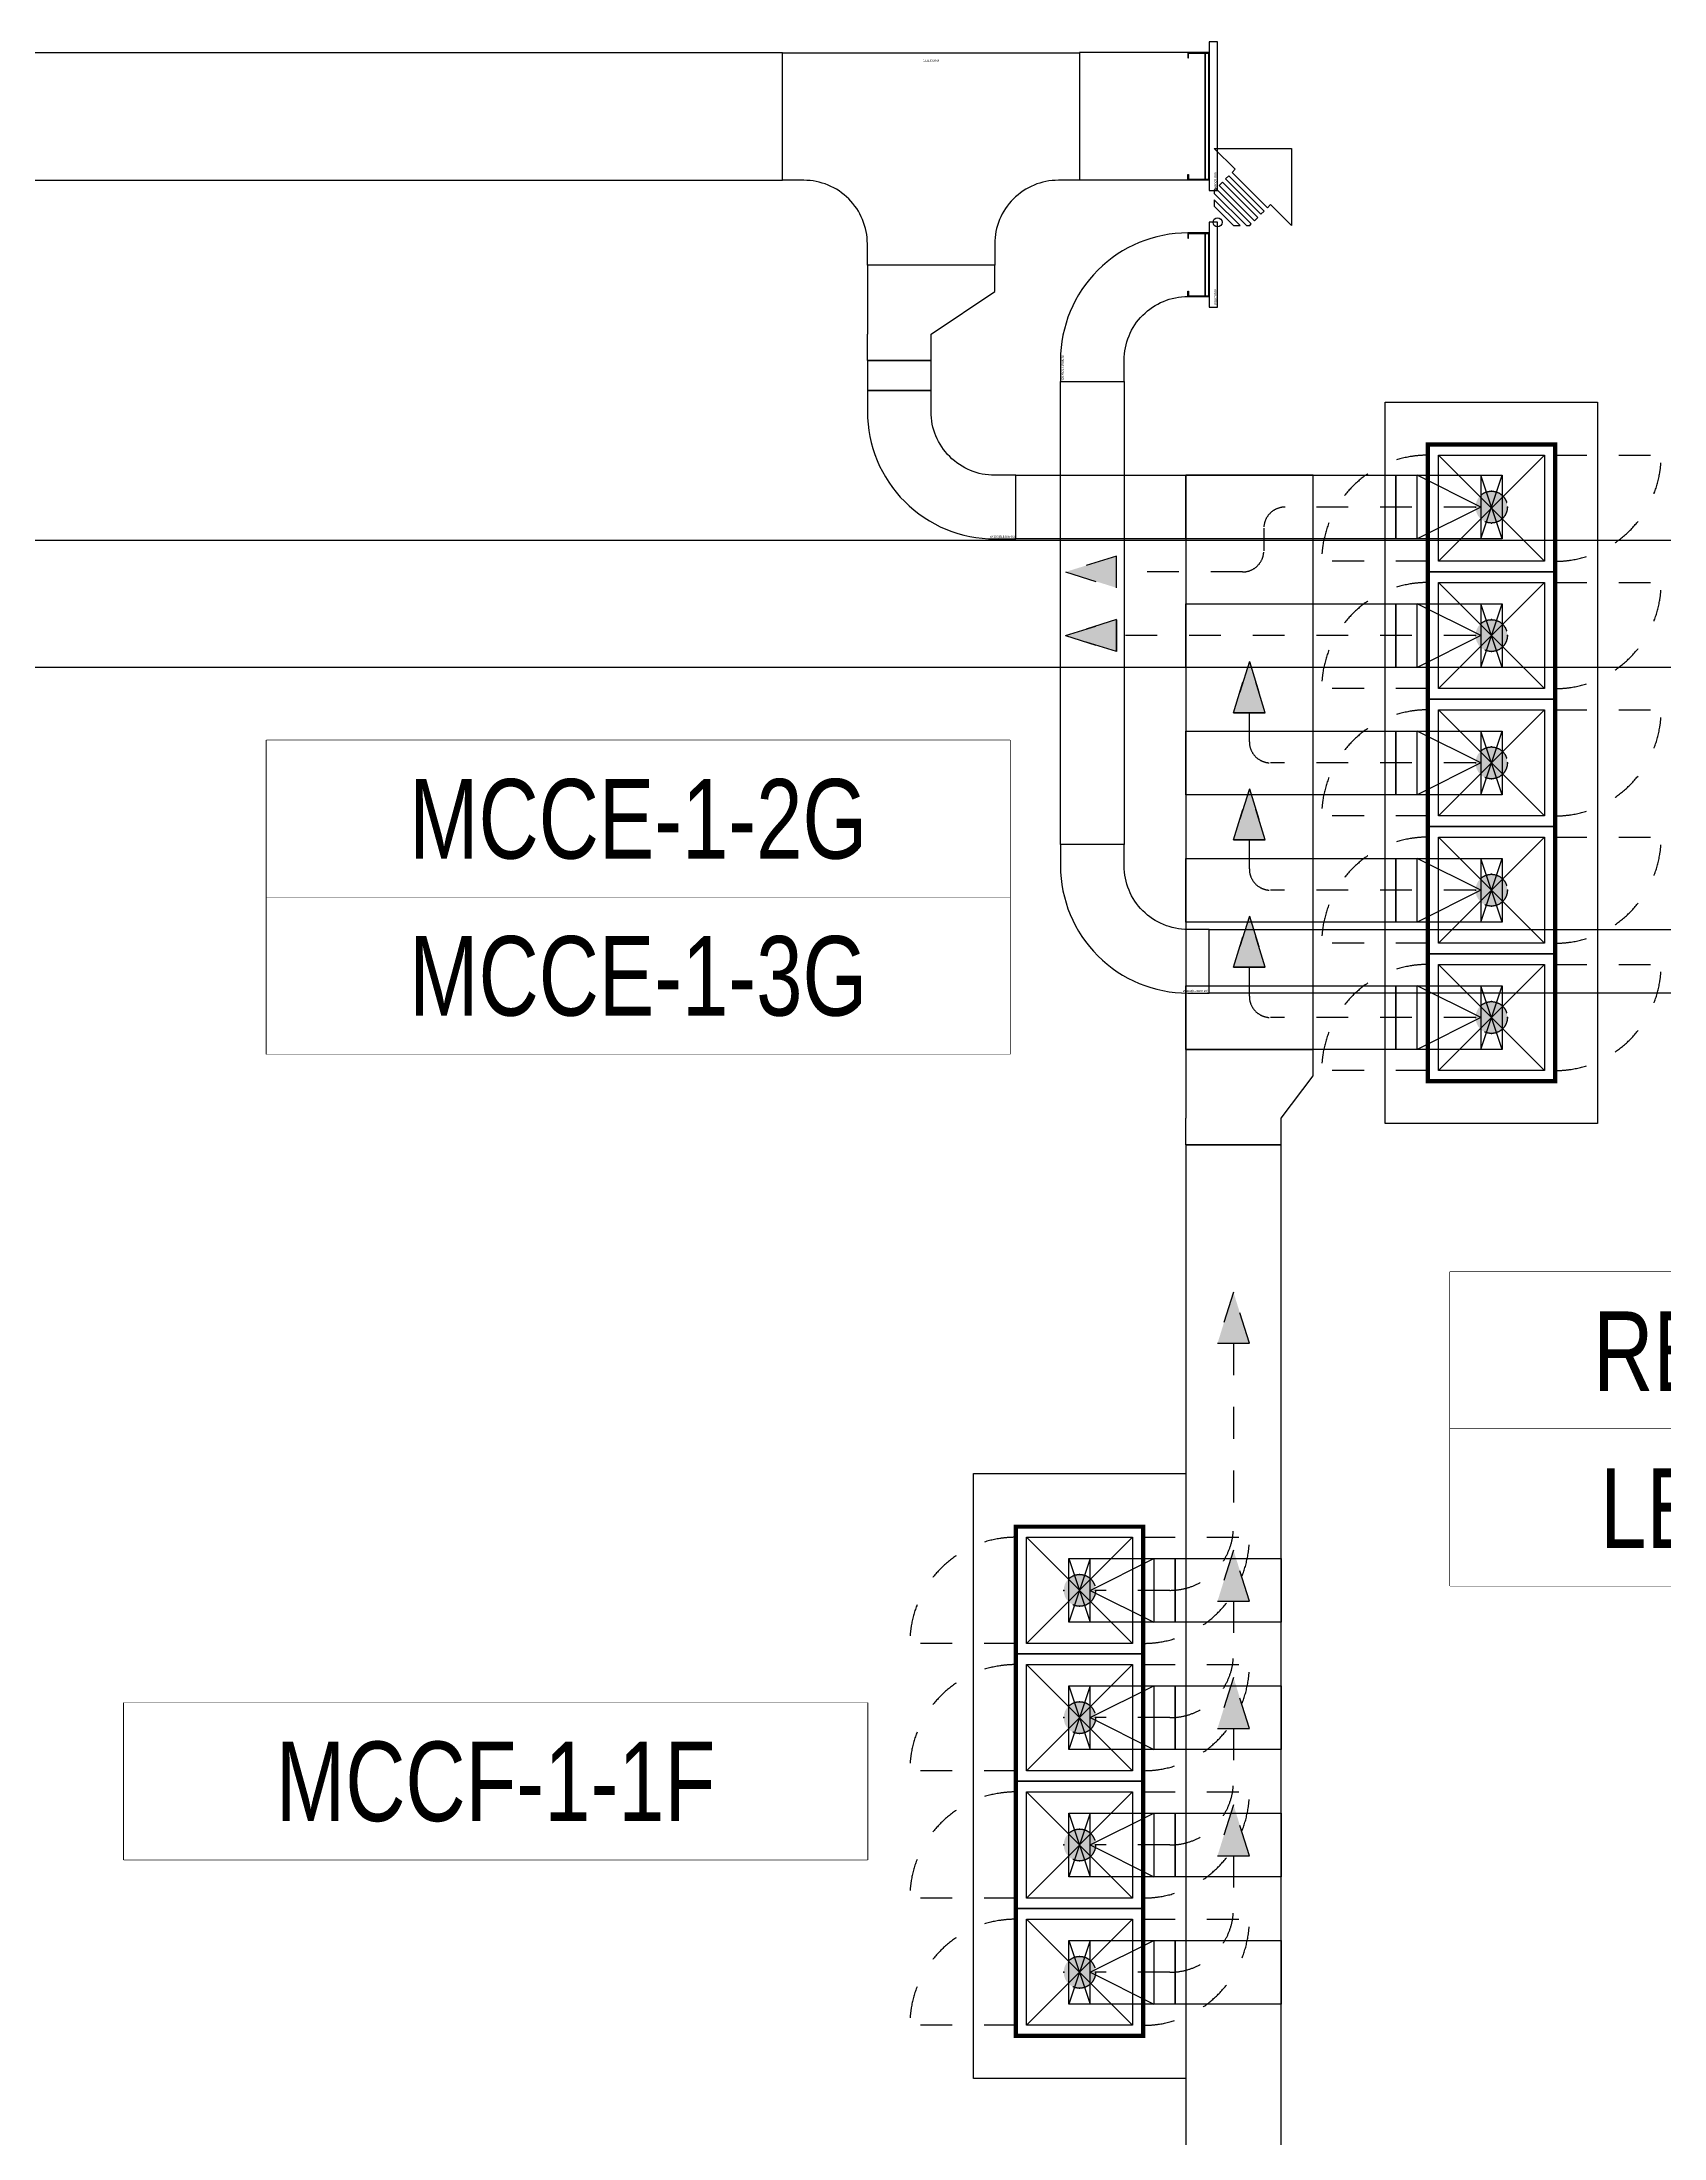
# Model space of a CAD drawing. Header units: millimetres. Extents: x -149088 to 500787, y -530175 to 1035835.
# Drawn here: x 315360 to 323004, y -339081 to -329203 of the extents above; entities that cross this region are included whole.
import ezdxf
from ezdxf.enums import TextEntityAlignment as Align
from ezdxf.xclip import XClip

# ---------------------------------------------------------------- set-up
doc = ezdxf.new("R2010")
doc.units = ezdxf.units.MM
doc.header["$LTSCALE"] = 150
doc.header["$XCLIPFRAME"] = 0
doc.linetypes.add('CONTINOUS', pattern=[0])
doc.linetypes.add('D1', pattern=[3, 1, -1, 1])
doc.layers.get('Defpoints').update_dxf_attribs({"color": 150})
for name, color, linetype in [('------01 Distribution Panel', 3, 'Continuous'), ('------01 Motor Control Panel or Center', 4, 'Continuous'), ('------01 Motor Control Panel or Center_Fire', 232, 'Continuous'), ('-----00 LV_CABLE', 2, 'Continuous'), ('-----26 Electrical Cable Tray', 200, 'Continuous'), ('-----26 Electrical Cable Tray_건물(일반)', 20, 'Continuous')]:
    doc.layers.add(name, color=color, linetype=linetype)
doc.styles.add('ELEC', font='')
doc.styles.get("Standard").update_dxf_attribs({"font": ''})
doc.styles.get('ELEC').set_extended_font_data('Dotum')
doc.styles.get('Standard').set_extended_font_data('Dotum')
doc.dimstyles.new('전기통신참고용-치수', dxfattribs={"dimscale": 15, "dimtxt": 2, "dimasz": 0, "dimexe": 0, "dimexo": 0, "dimgap": 0.4, "dimtad": 4, "dimdec": 0, "dimzin": 0, "dimdsep": 46, "dimtxsty": 'Standard', "dimblk": 'NONE', "dimcen": 0, "dimse1": 1, "dimse2": 1, "dimsd1": 1, "dimsd2": 1, "dimclrd": 8, "dimclre": 8, "dimclrt": 8, "dimadec": 0, "dimazin": 0, "dimtfac": 1, "dimtdec": 0, "dimtix": 1, "dimtmove": 2, "dimatfit": 0, "dimldrblk": 'NONE', "dimfxl": 2, "dimtolj": 1, "dimtzin": 0, "dimarcsym": 0})

# ---------------------------------------------------------------- blocks, each defined once
blk = doc.blocks.new('*U28')
at = {"linetype": 'Continuous', "ltscale": 0.1}
for p, q in [((-100, 56.6), (-100, 58.6)), ((-50, 56.6), (-50, 58.6)), ((0, 56.6), (0, 58.6)), ((50, 56.6), (50, 58.6)), ((100, 56.6), (100, 58.6))]:
    blk.add_line(p, q, dxfattribs=at)
for points in [[(-150, 40), (-150, 140), (-125, 140), (-125, 137.4), (-147.4, 137.4), (-147.4, 40)], [(150, 40), (150, 140), (125, 140), (125, 137.4), (147.4, 137.4), (147.4, 40)], [(-147.4, 58.6), (147.4, 58.6)], [(-147.4, 56.6), (147.4, 56.6)], [(147.4, 42.6), (-147.4, 42.6)]]:
    blk.add_lwpolyline(points, dxfattribs=at)
blk.add_lwpolyline([(200, 0), (200, 40), (-200, 40), (-200, 0)], close=True, dxfattribs=at)
at = {"linetype": 'Continuous', "ltscale": 0.1, "style": 'ELEC'}
blk.add_text('W300*H100', height=10, dxfattribs=at).set_placement((-190, 10), align=Align.MIDDLE_LEFT)
blk = doc.blocks.new('*U27')
at = {"color": 0}
blk.add_lwpolyline([(0, 0), (-100, 0, -0.414214), (-400, 300), (-400, 400), (-700, 400), (-700, 300, 0.414214), (-100, -300), (0, -300)], format="xyb", close=True, dxfattribs=at)
at = {"color": 0, "style": 'ELEC'}
blk.add_text('W:300(ELBOW 90)', height=10, dxfattribs=at).set_placement((-5, -290), align=Align.MIDDLE_RIGHT)
blk = doc.blocks.new('A$C756fbc58')
at = {"color": 0}
for points in [[(69.4, 208.2), (-12.6, 290.2), (290.2, 290.2), (290.2, -12.6), (208.2, 69.4), (195.6, 56.8), (56.8, 195.6)], [(31.5, 170.3), (170.3, 31.5), (183, 44.2), (44.2, 183)], [(-12.6, 126.2), (-12.6, 113.6), (113.6, -12.6), (126.2, -12.6), (132.5, -6.3), (-6.3, 132.5)], [(-12.6, 88.3), (-12.6, 63.1), (63.1, -12.6), (88.3, -12.6)], [(6.3, 145.1), (145.1, 6.3), (157.7, 18.9), (18.9, 157.7)]]:
    blk.add_lwpolyline(points, close=True, dxfattribs=at)
blk.add_circle((0, 0), 17.8, dxfattribs=at)
blk = doc.blocks.new('*U10')
at = {"linetype": 'Continuous', "ltscale": 0.1}
for p, q in [((-250, 56.6), (-250, 58.6)), ((-200, 56.6), (-200, 58.6)), ((-150, 56.6), (-150, 58.6)), ((-100, 56.6), (-100, 58.6)), ((-50, 56.6), (-50, 58.6)), ((0, 56.6), (0, 58.6)), ((50, 56.6), (50, 58.6)), ((100, 56.6), (100, 58.6)), ((150, 56.6), (150, 58.6)), ((200, 56.6), (200, 58.6)), ((250, 56.6), (250, 58.6))]:
    blk.add_line(p, q, dxfattribs=at)
for points in [[(-300, 40), (-300, 140), (-275, 140), (-275, 137.4), (-297.4, 137.4), (-297.4, 40)], [(300, 40), (300, 140), (275, 140), (275, 137.4), (297.4, 137.4), (297.4, 40)], [(-297.4, 58.6), (297.4, 58.6)], [(-297.4, 56.6), (297.4, 56.6)], [(297.4, 42.6), (-297.4, 42.6)]]:
    blk.add_lwpolyline(points, dxfattribs=at)
blk.add_lwpolyline([(350, 0), (350, 40), (-350, 40), (-350, 0)], close=True, dxfattribs=at)
at = {"linetype": 'Continuous', "ltscale": 0.1, "style": 'ELEC'}
blk.add_text('W600*H100', height=10, dxfattribs=at).set_placement((-340, 10), align=Align.MIDDLE_LEFT)
blk = doc.blocks.new('TRAY(VERT)')
at = {"color": 0}
for p, q in [((0, 400), (0, 500)), ((0, 500), (300, 500)), ((300, 500), (300, 400)), ((0, 0), (0, 400)), ((300, 400), (300, 0)), ((300, 0), (0, 0))]:
    blk.add_line(p, q, dxfattribs=at)
at = {"color": 8}
for p, q in [((150, 100), (0, 400)), ((0, 400), (300, 400)), ((150, 100), (300, 400)), ((0, 100), (300, 0)), ((0, 0), (300, 100)), ((300, 100), (0, 100))]:
    blk.add_line(p, q, dxfattribs=at)
blk = doc.blocks.new('*U6')
at = {"color": 0}
blk.add_lwpolyline([(-400, 400), (-400, 300, 0.414214), (-100, 0), (0, 0), (0, -600), (-1400, -600), (-1400, 0), (-1300, 0, 0.414214), (-1000, 300), (-1000, 400)], format="xyb", close=True, dxfattribs=at)
at = {"color": 0, "style": 'ELEC'}
blk.add_text('W:600(TEE)', height=10, dxfattribs=at).set_placement((-700, -565), align=Align.MIDDLE)
blk = doc.blocks.new('*D56')
at = {"layer": 'Defpoints', "color": 0, "transparency": 16777216}
for p in [(-450, 300), (-450, 300), (-450, 0)]:
    blk.add_point(p, dxfattribs=at)
at = {"color": 8, "transparency": 16777216, "insert": (-429, 150), "char_height": 30, "attachment_point": 5, "rotation": 90, "style": 'ELEC'}
blk.add_mtext('\\A1;{\\C0;300}', dxfattribs=at)
blk = doc.blocks.new('_None')
blk = doc.blocks.new('*D57')
at = {"layer": 'Defpoints', "color": 0, "transparency": 16777216}
for p in [(0, 600), (0, 600), (0, 0)]:
    blk.add_point(p, dxfattribs=at)
at = {"color": 8, "transparency": 16777216, "insert": (-21, 300), "char_height": 30, "attachment_point": 5, "rotation": 90, "style": 'ELEC'}
blk.add_mtext('\\A1;{\\C0;600}', dxfattribs=at)
blk = doc.blocks.new('*D59')
at = {"layer": 'Defpoints', "color": 0, "transparency": 16777216}
for p in [(-450, 450), (-450, 450), (-450, 0)]:
    blk.add_point(p, dxfattribs=at)
at = {"color": 8, "transparency": 16777216, "insert": (-429, 225), "char_height": 30, "attachment_point": 5, "rotation": 90, "style": 'ELEC'}
blk.add_mtext('\\A1;{\\C0;450}', dxfattribs=at)
blk = doc.blocks.new('*D60')
at = {"layer": 'Defpoints', "color": 0, "transparency": 16777216}
for p in [(0, 600), (0, 600), (0, 0)]:
    blk.add_point(p, dxfattribs=at)
at = {"color": 8, "transparency": 16777216, "insert": (-21, 300), "char_height": 30, "attachment_point": 5, "rotation": 90, "style": 'ELEC'}
blk.add_mtext('\\A1;{\\C0;600}', dxfattribs=at)
blk = doc.blocks.new('A06')
at = {"color": 1}
for p, q in [((-250, 250), (250, -250)), ((250, 250), (-250, -250))]:
    blk.add_line(p, q, dxfattribs=at)
at = {"color": 1, "linetype": 'D1'}
for p, q in [((300, 250), (800, 250)), ((-300, -250), (-800, -250))]:
    blk.add_line(p, q, dxfattribs=at)
blk.add_lwpolyline([(-300, 300), (300, 300), (300, -300), (-300, -300)], close=True)
at = {"color": 1}
blk.add_lwpolyline([(-250, 250), (250, 250), (250, -250), (-250, -250)], close=True, dxfattribs=at)
at = {"color": 1, "linetype": 'D1'}
for centre, start, end in [((-300, -250), 90, 180), ((300, 250), 270, 0)]:
    blk.add_arc(centre, 500, start, end, dxfattribs=at)
blk = doc.blocks.new('11')
at = {"linetype": 'D1'}
h = blk.add_hatch(color=256, dxfattribs=at)
edge = h.paths.add_edge_path()
edge.add_arc((0, 0), 75, 0, 360)
blk.add_circle((0, 0), 75, dxfattribs=at)
for p in [(-75, 0), (0, 75), (75, 0), (0, -75)]:
    blk.add_point(p, dxfattribs=at)
blk = doc.blocks.new('22')
at = {"linetype": 'D1'}
h = blk.add_hatch(color=0, dxfattribs=at)
h.dxf.hatch_style = 1
h.paths.add_polyline_path([(0, 0), (-240.6, 75), (-240.6, -75)])
at = {"color": 0, "linetype": 'D1'}
blk.add_lwpolyline([(-240.6, -75), (0, 0), (-240.6, 75)], close=True, dxfattribs=at)
blk = doc.blocks.new('*U55')
at = {"color": 0}
for points in [[(-325, 300), (-325, 300), (-125, 600), (-125, 600)], [(-125, 600), (-125, 600), (0, 600), (0, 0)], [(-450, 0), (-450, 300), (-325, 300), (-325, 300)], [(0, 300), (0, 0), (-125, 0), (-125, 0)], [(-450, 200), (-450, 0), (-325, 0), (-325, 0)], [(-125, 0), (-125, 0), (-325, 0), (-325, 0)]]:
    blk.add_lwpolyline(points, dxfattribs=at)
for base, p1, p2, override, picture, middle in [((0, 600), (0, 0), (0, 600), {"dimtad": 1, "dimtxsty": 'ELEC'}, '*D57', (-21, 300)), ((-450, 300), (-450, 0), (-450, 300), {"dimtxsty": 'ELEC'}, '*D56', (-429, 150))]:
    dim = blk.add_linear_dim(base=base, p1=p1, p2=p2, angle=90, text='{\\C0;<>}', dimstyle='전기통신참고용-치수', override=override, dxfattribs=at)
    dim.commit()
    dim.dimension.update_dxf_attribs({"geometry": picture, "text_midpoint": middle})
blk = doc.blocks.new('*U58')
at = {"color": 0}
for points in [[(-325, 450), (-325, 450), (-125, 600), (-125, 600)], [(-125, 600), (-125, 600), (0, 600), (0, 0)], [(-450, 0), (-450, 450), (-325, 450), (-325, 450)], [(0, 300), (0, 0), (-125, 0), (-125, 0)], [(-450, 200), (-450, 0), (-325, 0), (-325, 0)], [(-125, 0), (-125, 0), (-325, 0), (-325, 0)]]:
    blk.add_lwpolyline(points, dxfattribs=at)
for base, p1, p2, override, picture, middle in [((0, 600), (0, 0), (0, 600), {"dimtad": 1, "dimtxsty": 'ELEC'}, '*D60', (-21, 300)), ((-450, 450), (-450, 0), (-450, 450), {"dimtxsty": 'ELEC'}, '*D59', (-429, 225))]:
    dim = blk.add_linear_dim(base=base, p1=p1, p2=p2, angle=90, text='{\\C0;<>}', dimstyle='전기통신참고용-치수', override=override, dxfattribs=at)
    dim.commit()
    dim.dimension.update_dxf_attribs({"geometry": picture, "text_midpoint": middle})
blk = doc.blocks.new('SSH-20260429.172412')
at = {"layer": '------01 Distribution Panel', "color": 1}
blk.add_lwpolyline([(132829.1, 52280.9), (132829.1, 51540.9), (129325.9, 51540.9), (129325.9, 52280.9)], close=True, dxfattribs=at)
at = {"layer": '------01 Motor Control Panel or Center', "const_width": 20, "elevation": 0}
blk.add_lwpolyline([(129220.5, 53179.6), (129220.5, 56179.6), (129820.5, 56179.6), (129820.5, 53179.6)], close=True, dxfattribs=at)
at = {"layer": '------01 Motor Control Panel or Center', "linetype": 'CONTINOUS', "elevation": 0}
blk.add_lwpolyline([(127251.6, 54046.1), (127251.6, 53306.1), (123748.4, 53306.1), (123748.4, 54046.1)], close=True, dxfattribs=at)
at = {"layer": '------01 Motor Control Panel or Center_Fire', "linetype": 'CONTINOUS', "const_width": 20}
blk.add_lwpolyline([(127279.8, 48680), (127279.8, 51080), (127879.8, 51080), (127879.8, 48680)], close=True, dxfattribs=at)
at = {"layer": '------01 Motor Control Panel or Center_Fire', "linetype": 'CONTINOUS'}
blk.add_lwpolyline([(126579.8, 50250), (126579.8, 49510), (123076.6, 49510), (123076.6, 50250)], close=True, dxfattribs=at)
at = {"layer": '-----00 LV_CABLE', "linetype": 'D1', "elevation": 0}
for points in [[(129445.5, 55885.1), (128547.9, 55885.1, 0.414214), (128447.9, 55785.1), (128447.9, 55679.6, -0.414214), (128347.9, 55579.6), (127754.3, 55579.6)], [(129445.5, 54679.6), (128479.7, 54679.6, -0.414214), (128379.7, 54779.6), (128379.7, 54916.2)], [(129445.5, 54079.6), (128479.7, 54079.6, -0.414214), (128379.7, 54179.6), (128379.7, 54316.2)], [(129445.5, 53479.6), (128479.7, 53479.6, -0.414214), (128379.7, 53579.6), (128379.7, 53716.2)]]:
    blk.add_lwpolyline(points, format="xyb", dxfattribs=at)
blk.add_lwpolyline([(129445.5, 55279.6), (127754.3, 55279.6)], dxfattribs=at)
at = {"layer": '-----00 LV_CABLE', "linetype": 'D1'}
for points in [[(128304.8, 51944.3), (128304.8, 51080, -0.414214), (128004.8, 50780), (127654.8, 50780)], [(128304.8, 50729.2), (128304.8, 50480, -0.414214), (128004.8, 50180), (127654.8, 50180)], [(128304.8, 50129.2), (128304.8, 49880, -0.414214), (128004.8, 49580), (127654.8, 49580)], [(128304.8, 49529.2), (128304.8, 49280, -0.414214), (128004.8, 48980), (127654.8, 48980)]]:
    blk.add_lwpolyline(points, format="xyb", dxfattribs=at)
at = {"layer": '-----26 Electrical Cable Tray', "elevation": 0}
for points in [[(120579.8, 57425.4), (126179.8, 57425.4), (126179.8, 58025.4), (120579.8, 58025.4)], [(128079.8, 55735.1), (127279.8, 55735.1), (127279.8, 56035.1), (128079.8, 56035.1)], [(128679.8, 53329.6), (128679.8, 56035.1), (128079.8, 56035.1), (128079.8, 53329.6)], [(128079.8, 56035.1), (129070.5, 56035.1), (129070.5, 55735.1), (128079.8, 55735.1)], [(111930.2, 55729.6), (131479.8, 55729.6), (131479.8, 55129.6), (111930.2, 55129.6)], [(128079.8, 55429.6), (129070.5, 55429.6), (129070.5, 55129.6), (128079.8, 55129.6)], [(128079.8, 54829.6), (129070.5, 54829.6), (129070.5, 54529.6), (128079.8, 54529.6)], [(128079.8, 54229.6), (129070.5, 54229.6), (129070.5, 53929.6), (128079.8, 53929.6)], [(128079.8, 53629.6), (129070.5, 53629.6), (129070.5, 53329.6), (128079.8, 53329.6)], [(128529.8, 52879.6), (128079.8, 52879.6), (128079.8, 47880), (128529.8, 47880)]]:
    blk.add_lwpolyline(points, close=True, dxfattribs=at)
at = {"layer": '-----26 Electrical Cable Tray'}
for points in [[(127579.8, 57427.4), (128189.8, 57427.4), (128189.8, 58027.4), (127579.8, 58027.4)], [(126879.8, 56575.4), (126579.8, 56575.4), (126579.8, 56435.1), (126879.8, 56435.1)], [(128529.8, 50630), (128029.8, 50630), (128029.8, 50930), (128529.8, 50930)], [(128529.8, 50030), (128029.8, 50030), (128029.8, 50330), (128529.8, 50330)], [(128529.8, 49430), (128029.8, 49430), (128029.8, 49730), (128529.8, 49730)], [(128529.8, 48830), (128029.8, 48830), (128029.8, 49130), (128529.8, 49130)]]:
    blk.add_lwpolyline(points, close=True, dxfattribs=at)
at = {"layer": '-----26 Electrical Cable Tray_건물(일반)'}
for points in [[(127789.8, 56477.4), (127789.8, 54294.8), (127489.8, 54294.8), (127489.8, 56477.4)], [(130669.8, 53594.8), (128189.8, 53594.8), (128189.8, 53894.8), (130669.8, 53894.8)]]:
    blk.add_lwpolyline(points, close=True, dxfattribs=at)
at = {"elevation": 0}
for points in [[(129020.5, 52979.6), (129020.5, 56379.6), (130020.5, 56379.6), (130020.5, 52979.6)], [(127079.8, 48480), (127079.8, 51330), (128079.8, 51330), (128079.8, 48480)]]:
    blk.add_lwpolyline(points, close=True, dxfattribs=at)
at = {"layer": '------01 Motor Control Panel or Center'}
for p in [(129520.5, 55879.6, 0), (129520.5, 55279.6, 0), (129520.5, 54679.6, 0), (129520.5, 54079.6, 0), (129520.5, 53479.6, 0), (127579.8, 50780), (127579.8, 50180), (127579.8, 49580), (127579.8, 48980)]:
    blk.add_blockref('A06', p, dxfattribs=at)
at = {"layer": '-----00 LV_CABLE', "linetype": 'D1'}
for p in [(129520.5, 55885.1, 0), (129520.5, 55279.6, 0), (129520.5, 54679.6, 0), (129520.5, 54079.6, 0), (129520.5, 53479.6, 0), (127579.8, 50780), (127579.8, 50180), (127579.8, 49580), (127579.8, 48980)]:
    blk.add_blockref('11', p, dxfattribs=at)
for p, rotation in [((127513.7, 55579.6, 0), 180), ((127513.7, 55279.6, 0), 180), ((128379.8, 55156.9), 89.99999999999999), ((128379.8, 54556.9), 89.99999999999999), ((128379.8, 53956.9), 89.99999999999999), ((128304.8, 52185), 89.99999999999999), ((128304.8, 50969.8), 89.99999999999999), ((128304.8, 50369.8), 89.99999999999999), ((128304.8, 49769.8), 89.99999999999999)]:
    blk.add_blockref('22', p, dxfattribs=dict(at, rotation=rotation))
at = {"layer": '-----00 LV_CABLE', "linetype": 'D1', "xscale": -1}
blk.add_blockref('22', (127513.7, 55279.5, 0), dxfattribs=at)
at = {"layer": '-----00 LV_CABLE', "linetype": 'D1', "xscale": -1, "rotation": 270}
for p in [(128379.7, 55156.9), (128379.7, 54556.9), (128379.7, 53956.9)]:
    blk.add_blockref('22', p, dxfattribs=at)
at = {"layer": '-----26 Electrical Cable Tray'}
for name, p, rotation in [('*U6', (126179.8, 57425.4), 180), ('TRAY(VERT)', (129570.5, 55735.1, 0), 89.99999999999999), ('TRAY(VERT)', (129570.5, 55129.6, 0), 89.99999999999999), ('TRAY(VERT)', (129570.5, 54529.6, 0), 89.99999999999999), ('TRAY(VERT)', (129570.5, 53929.6, 0), 89.99999999999999), ('TRAY(VERT)', (129570.5, 53329.6, 0), 89.99999999999999), ('TRAY(VERT)', (127529.8, 50930), 270), ('TRAY(VERT)', (127529.8, 50330), 270), ('TRAY(VERT)', (127529.8, 49730), 270), ('TRAY(VERT)', (127529.8, 49130), 270)]:
    blk.add_blockref(name, p, dxfattribs=dict(at, rotation=rotation))
at = {"layer": '-----26 Electrical Cable Tray', "linetype": 'Continuous', "ltscale": 7.5, "rotation": 89.99999999999999}
blk.add_blockref('*U10', (128229.8, 57727.4), dxfattribs=at)
at = {"layer": '-----26 Electrical Cable Tray', "xscale": -1, "rotation": 270}
for name, p in [('*U55', (126579.8, 57025.4)), ('*U58', (128079.8, 53329.6, 0))]:
    blk.add_blockref(name, p, dxfattribs=at)
at = {"layer": '-----26 Electrical Cable Tray'}
blk.add_blockref('*U27', (127279.8, 56035.1, 0), dxfattribs=at)
at = {"layer": '-----26 Electrical Cable Tray_건물(일반)', "xscale": 1.2, "yscale": 1.2, "zscale": 1.2}
blk.add_blockref('A$C756fbc58', (128229.8, 57227.4), dxfattribs=at)
at = {"layer": '-----26 Electrical Cable Tray_건물(일반)'}
for name, p, rotation in [('*U28', (128229.8, 57027.4), 89.99999999999999), ('*U27', (127789.8, 56477.4), 270)]:
    blk.add_blockref(name, p, dxfattribs=dict(at, rotation=rotation))
blk.add_blockref('*U27', (128189.8, 53894.8), dxfattribs=at)
at = {"color": 1}
blk.add_wipeout([(129325.9, 52280.9), (132829.1, 52280.9), (132829.1, 51540.9), (129325.9, 51540.9)], dxfattribs=at).dxf.layer = '------01 Distribution Panel'
blk.add_wipeout([(123748.4, 54046.1), (127251.6, 54046.1), (127251.6, 53306.1), (123748.4, 53306.1)]).translate(0, 0, 0).dxf.layer = '------01 Motor Control Panel or Center'
blk.add_wipeout([(123076.6, 50250), (126579.8, 50250), (126579.8, 49510), (123076.6, 49510)]).dxf.layer = '------01 Motor Control Panel or Center_Fire'
at = {"layer": '------01 Distribution Panel', "color": 1}
blk.add_lwpolyline([(132829.1, 51540.9), (132829.1, 50800.9), (129325.9, 50800.9), (129325.9, 51540.9)], close=True, dxfattribs=at)
at = {"layer": '------01 Motor Control Panel or Center', "linetype": 'CONTINOUS', "elevation": 0}
blk.add_lwpolyline([(127251.6, 54786.1), (127251.6, 54046.1), (123748.4, 54046.1), (123748.4, 54786.1)], close=True, dxfattribs=at)
at = {"layer": '------01 Motor Control Panel or Center', "linetype": 'CONTINOUS', "style": 'ELEC', "width": 0.8}
blk.add_text('MCCE-1-3G', height=375, dxfattribs=at).set_placement((125500, 53676.1, 0), align=Align.MIDDLE)
at = {"layer": '------01 Motor Control Panel or Center_Fire', "linetype": 'CONTINOUS', "style": 'ELEC', "width": 0.8}
blk.add_text('MCCF-1-1F', height=375, dxfattribs=at).set_placement((124828.2, 49880), align=Align.MIDDLE)
at = {"color": 1}
blk.add_wipeout([(129325.9, 51540.9), (132829.1, 51540.9), (132829.1, 50800.9), (129325.9, 50800.9)], dxfattribs=at).dxf.layer = '------01 Distribution Panel'
blk.add_wipeout([(123748.4, 54786.1), (127251.6, 54786.1), (127251.6, 54046.1), (123748.4, 54046.1)]).translate(0, 0, 0).dxf.layer = '------01 Motor Control Panel or Center'
at = {"layer": '------01 Distribution Panel', "color": 1}
blk.add_lwpolyline([(132829.1, 52280.9), (132829.1, 51540.9), (129325.9, 51540.9), (129325.9, 52280.9)], close=True, dxfattribs=at)
at = {"layer": '------01 Motor Control Panel or Center', "linetype": 'CONTINOUS', "style": 'ELEC', "width": 0.8}
blk.add_text('MCCE-1-2G', height=375, dxfattribs=at).set_placement((125500, 54416.1, 0), align=Align.MIDDLE)
at = {"color": 1}
blk.add_wipeout([(129325.9, 52280.9), (132829.1, 52280.9), (132829.1, 51540.9), (129325.9, 51540.9)], dxfattribs=at).dxf.layer = '------01 Distribution Panel'
at = {"layer": '------01 Distribution Panel', "color": 1}
blk.add_lwpolyline([(132829.1, 51540.9), (132829.1, 50800.9), (129325.9, 50800.9), (129325.9, 51540.9)], close=True, dxfattribs=at)
at = {"layer": '------01 Distribution Panel', "style": 'ELEC', "width": 0.8}
blk.add_text('RE-1-기계실', height=375, dxfattribs=at).set_placement((131077.5, 51910.9), align=Align.MIDDLE)
at = {"color": 1}
blk.add_wipeout([(129325.9, 51540.9), (132829.1, 51540.9), (132829.1, 50800.9), (129325.9, 50800.9)], dxfattribs=at).dxf.layer = '------01 Distribution Panel'
at = {"layer": '------01 Distribution Panel', "style": 'ELEC', "width": 0.8}
blk.add_text('LE-1-기계실', height=375, dxfattribs=at).set_placement((131077.5, 51170.9), align=Align.MIDDLE)

msp = doc.modelspace()

# ---------------------------------------------------------------- block references
ref = msp.add_blockref('SSH-20260429.172412', (192670.2, -387280))
XClip(ref).set_block_clipping_path([(64279.7542057556, 38429.9941674445), (169279.7542057556, 112429.9941674445)])

doc.saveas('drawing.dxf')
